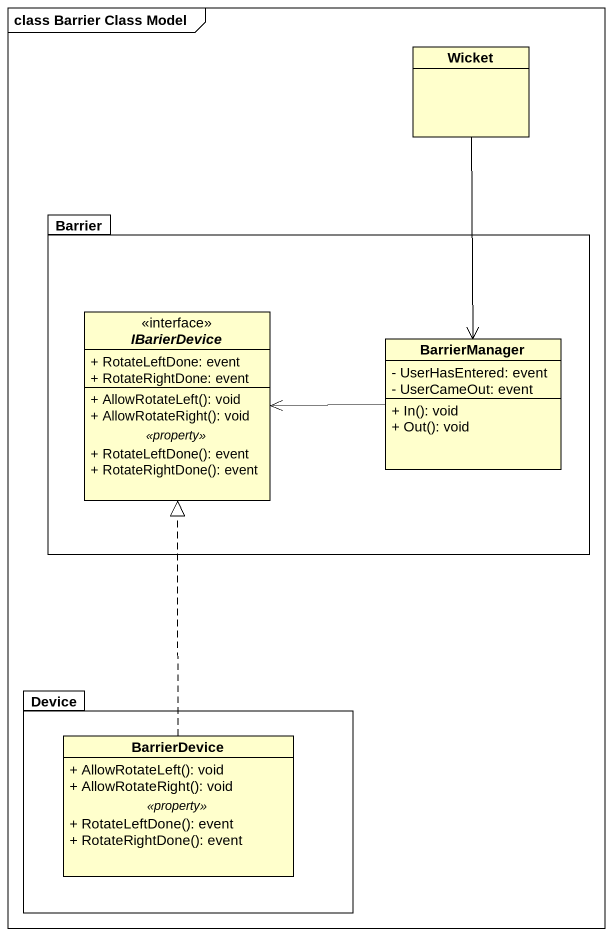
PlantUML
@startuml
mainframe class Barrier Class Model
hide circle
hide empty members
skinparam classAttributeIconSize 0
class Wicket
package Barrier {
  interface IBarierDevice <<interface>> {
    + RotateLeftDone: event
    + RotateRightDone: event
    --
    + AllowRotateLeft(): void
    + AllowRotateRight(): void
    .. <<property>> ..
    + RotateLeftDone(): event
    + RotateRightDone(): event
  }
  class BarrierManager {
    - UserHasEntered: event
    - UserCameOut: event
    + In(): void
    + Out(): void
  }
}
package Device {
  class BarrierDevice {
    + AllowRotateLeft(): void
    + AllowRotateRight(): void
    .. <<property>> ..
    + RotateLeftDone(): event
    + RotateRightDone(): event
  }
}
Wicket --> BarrierManager
BarrierManager -left-> IBarierDevice
BarrierDevice .up.|> IBarierDevice
@enduml
